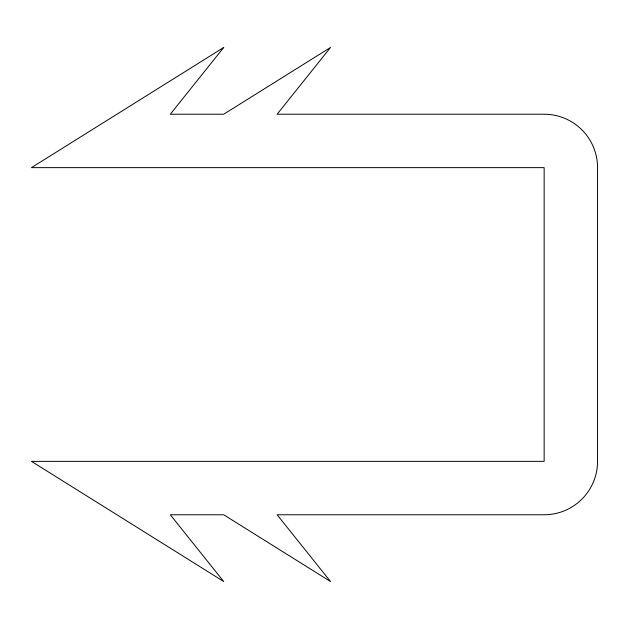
<?xml version="1.0" encoding="UTF-8"?>
<svg xmlns="http://www.w3.org/2000/svg" width="629" height="629" viewBox="0 0 629 629"><rect width="100%" height="100%" fill="white"/><g stroke="black" fill="none" stroke-linecap="round" stroke-linejoin="round"><path stroke-width="0.94" d="M223.712 47.474L170.302 114.226L223.712 114.226L330.524 47.474L277.114 114.226L544.148 114.226A53.402 53.402 0 0 1 597.55 167.636L597.55 461.364A53.402 53.402 0 0 1 544.148 514.774L277.114 514.774L330.524 581.526L223.712 514.774L170.302 514.774L223.712 581.526L31.45 461.364L544.148 461.364L544.148 167.636L31.45 167.636L223.712 47.474"/></g></svg>
